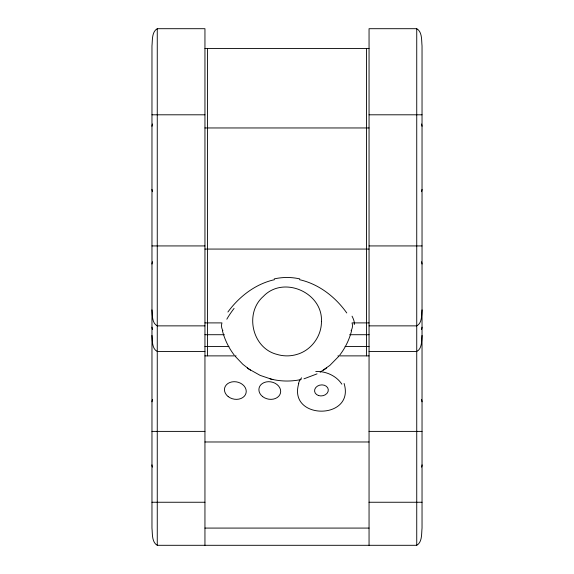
<?xml version="1.0" encoding="UTF-8"?>
<svg xmlns="http://www.w3.org/2000/svg" width="574" height="574" viewBox="0 0 574 574"><rect width="100%" height="100%" fill="white"/><g stroke="black" fill="none" stroke-linecap="round" stroke-linejoin="round"><path stroke-width="0.86" d="M151.967 126.28L152.404 123.991M151.967 264.04L152.404 261.751M151.967 401.8L152.404 399.511M422.034 189.42L421.596 191.709M422.034 309.881C421.517 315.119 422.184 323.176 416.738 325.867L369.053 325.867M422.034 327.18L421.596 329.469M422.034 335.46C421.517 340.698 422.184 348.762 416.738 351.453L369.053 351.453M351.625 330.545C349.408 339.413 345.34 347.801 339.786 355.055M421.589 467.107L421.775 466.597A56.962 18.016 0 0 0 422.034 464.861M298.796 383.439C287.466 420.39 355.414 420.39 344.084 383.439M227.892 312.019C239.2 296.528 255.487 283.929 274.437 279.696M338.653 356.447L329.813 365.444L320.149 372.189M323.413 370.208L324.834 369.218M325.157 368.989L326.642 367.956M317.042 373.868L303.969 378.833M301.163 379.507C291.527 381.61 281.411 381.552 271.818 379.263M204.947 545.3L204.947 28.7L157.262 28.7C151.672 31.828 152.548 40.316 151.967 45.92L151.967 528.08C152.548 533.684 151.672 542.172 157.262 545.3L416.738 545.3C422.328 542.172 421.452 533.684 422.034 528.08L422.034 45.92C421.452 40.316 422.328 31.828 416.738 28.7L369.053 28.7L369.053 545.3M204.947 48.438L369.053 48.438M151.967 114.8L204.947 114.8M369.053 114.8L422.034 114.8M204.947 127.959L369.053 127.959M151.967 245.93L204.947 245.93M369.053 245.93L422.034 245.93M204.947 249.066L369.053 249.066M204.947 322.897L221.951 322.897L221.55 324.848A65.493 24.323 0 0 0 222.877 330.674M369.053 322.897L352.049 322.897L352.45 324.848A65.493 24.323 0 0 1 351.123 330.674M204.947 325.867L157.262 325.867C151.816 323.176 152.483 315.119 151.967 309.881M204.947 334.714L224.369 334.714M349.631 334.714L369.053 334.714M204.947 346.524L228.926 346.524M345.074 346.524L369.053 346.524M204.947 351.453L157.262 351.453C151.816 348.762 152.483 340.698 151.967 335.46M204.947 355.88L236.072 355.88M337.928 355.88L369.053 355.88M151.967 431.39L204.947 431.39M369.053 431.39L422.034 431.39M204.947 441.98L369.053 441.98M151.967 502.25L204.947 502.25M369.053 502.25L422.034 502.25M204.947 528.08L369.053 528.08M299.563 279.696C318.886 284.03 335.46 297.002 346.768 312.966M249.166 369.218L260.194 375.403L271.179 379.105M270.031 378.833L272.837 379.507M235.347 356.447L242.831 364.289L248.843 368.989M247.358 367.956L250.587 370.208M234.214 355.055C228.66 347.801 224.592 339.413 222.375 330.545M152.411 467.107L152.225 466.597A56.962 18.016 0 0 1 151.967 464.861M421.596 123.991L422.034 126.28M421.596 261.751L422.034 264.04M421.596 399.511L422.034 401.8M152.404 191.709L151.967 189.42M152.404 329.469L151.967 327.18M416.738 28.7L416.738 545.3M366.521 48.438L366.521 355.88M207.479 48.438L207.479 355.88M157.262 28.7L157.262 545.3M274.228 278.899A54.767 51.423 0 0 1 299.772 278.899M298.523 383.346A24.13 18.619 20.2 0 1 301.644 377.814M315.765 371.565A24.13 18.619 20.2 0 1 341.846 384.171M226.823 319.201A57.565 11.121 -44.5 0 1 234.07 308.396M352.041 316.174A57.422 14.02 39.2 0 1 354.251 324.583M321.44 321.44C321.634 336.177 311.273 350.269 297.081 354.373A34.16 33.859 0.1 0 1 276.919 354.373C252.051 348.109 244.316 313.002 263.308 296.442C283.42 275.168 322.882 292.632 321.44 321.44M318.577 395.565A6.902 5.503 -7.8 0 0 328.285 389.545A6.902 5.503 -7.8 0 0 317.458 386.101A6.902 5.503 -7.8 0 0 318.577 395.565M262.627 396.591A10.992 8.718 12.4 0 0 280.478 393.061A10.992 8.718 12.4 0 0 266.243 381.932A10.992 8.718 12.4 0 0 262.627 396.591M228.187 396.591A10.992 8.718 12.4 0 0 246.038 393.061A10.992 8.718 12.4 0 0 231.803 381.932A10.992 8.718 12.4 0 0 228.187 396.591"/></g></svg>
